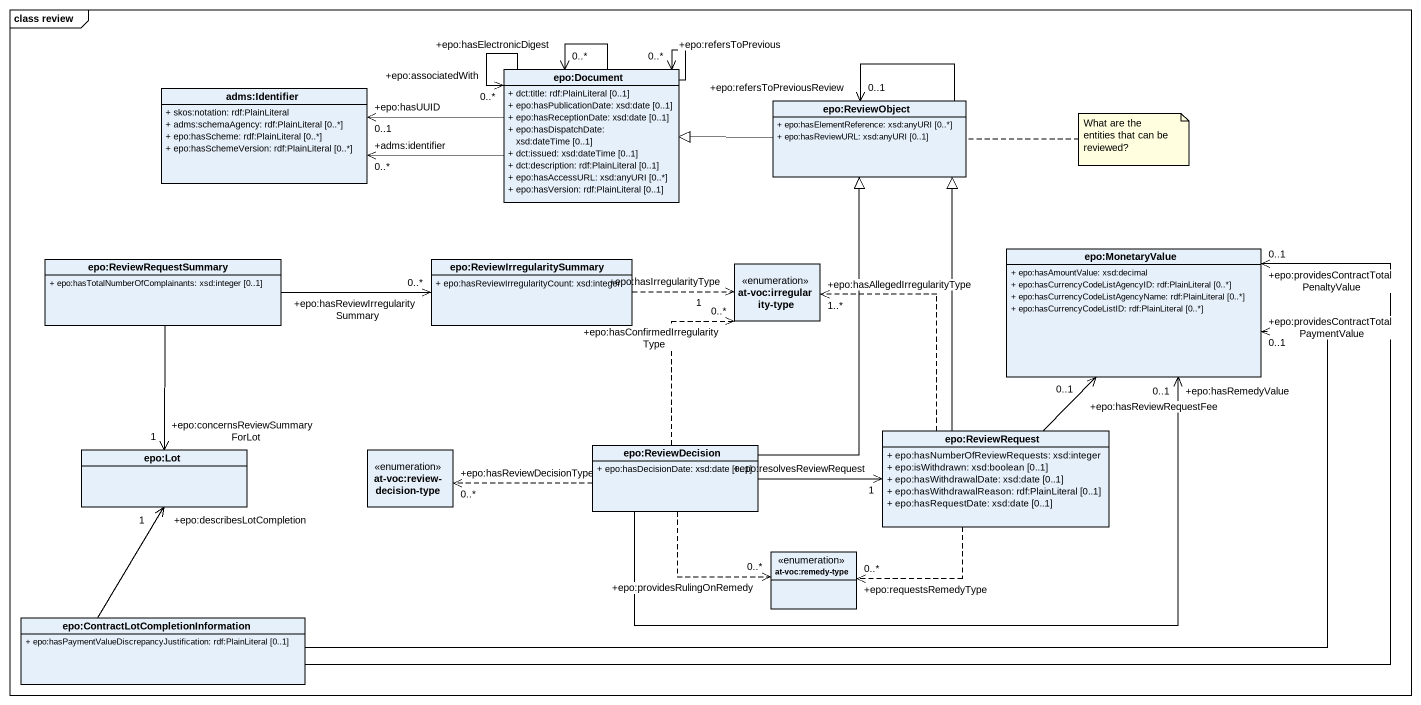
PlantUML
@startuml
mainframe class review
hide circle
hide empty members
skinparam classAttributeIconSize 0
class "adms:Identifier" as adms_Identifier {
  + skos:notation: rdf:PlainLiteral
  + adms:schemaAgency: rdf:PlainLiteral [0..*]
  + epo:hasScheme: rdf:PlainLiteral [0..*]
  + epo:hasSchemeVersion: rdf:PlainLiteral [0..*]
}
class "epo:Document" as epo_Document {
  + dct:title: rdf:PlainLiteral [0..1]
  + epo:hasPublicationDate: xsd:date [0..1]
  + epo:hasReceptionDate: xsd:date [0..1]
  + epo:hasDispatchDate: xsd:dateTime [0..1]
  + dct:issued: xsd:dateTime [0..1]
  + dct:description: rdf:PlainLiteral [0..1]
  + epo:hasAccessURL: xsd:anyURI [0..*]
  + epo:hasVersion: rdf:PlainLiteral [0..1]
}
class "epo:ReviewObject" as epo_ReviewObject {
  + epo:hasElementReference: xsd:anyURI [0..*]
  + epo:hasReviewURL: xsd:anyURI [0..1]
}
class "epo:ReviewRequestSummary" as epo_ReviewRequestSummary {
  + epo:hasTotalNumberOfComplainants: xsd:integer [0..1]
}
class "epo:ReviewIrregularitySummary" as epo_ReviewIrregularitySummar {
  + epo:hasReviewIrregularityCount: xsd:integer
}
class "epo:MonetaryValue" as epo_MonetaryValue {
  + epo:hasAmountValue: xsd:decimal
  + epo:hasCurrencyCodeListAgencyID: rdf:PlainLiteral [0..*]
  + epo:hasCurrencyCodeListAgencyName: rdf:PlainLiteral [0..*]
  + epo:hasCurrencyCodeListID: rdf:PlainLiteral [0..*]
}
enum "at-voc:irregularity-type" as at_voc_irregularity_type
class "epo:ReviewRequest" as epo_ReviewRequest {
  + epo:hasNumberOfReviewRequests: xsd:integer
  + epo:isWithdrawn: xsd:boolean [0..1]
  + epo:hasWithdrawalDate: xsd:date [0..1]
  + epo:hasWithdrawalReason: rdf:PlainLiteral [0..1]
  + epo:hasRequestDate: xsd:date [0..1]
}
class "epo:Lot" as epo_Lot
enum "at-voc:review-decision-type" as at_voc_review_decision_type
class "epo:ReviewDecision" as epo_ReviewDecision {
  + epo:hasDecisionDate: xsd:date [0..1]
}
enum "at-voc:remedy-type" as at_voc_remedy_type
class "epo:ContractLotCompletionInformation" as epo_ContractLotCompletionInf {
  + epo:hasPaymentValueDiscrepancyJustification: rdf:PlainLiteral [0..1]
}
epo_Document -left-> "+epo:hasUUID\n0..1" adms_Identifier
epo_Document -left-> "+adms:identifier\n0..*" adms_Identifier
epo_Document --> "+epo:associatedWith\n0..*" epo_Document
epo_Document --> "+epo:hasElectronicDigest\n0..*" epo_Document
epo_Document --> "+epo:refersToPrevious\n0..*" epo_Document
epo_ReviewObject -left-|> epo_Document
epo_ReviewObject --> "+epo:refersToPreviousReview\n0..1" epo_ReviewObject
epo_ReviewRequestSummary -right-> "+epo:hasReviewIrregularitySummary\n0..*" epo_ReviewIrregularitySummar
epo_ReviewRequestSummary --> "+epo:concernsReviewSummaryForLot\n1" epo_Lot
epo_ReviewIrregularitySummar .right.> "+epo:hasIrregularityType\n1" at_voc_irregularity_type
epo_ReviewRequest -up-|> epo_ReviewObject
epo_ReviewRequest -up-> "+epo:hasReviewRequestFee\n0..1" epo_MonetaryValue
epo_ReviewRequest .up.> "+epo:hasAllegedIrregularityType\n1..*" at_voc_irregularity_type
epo_ReviewRequest .left.> "+epo:requestsRemedyType\n0..*" at_voc_remedy_type
epo_ReviewDecision -up-|> epo_ReviewObject
epo_ReviewDecision -right-> "+epo:hasRemedyValue\n0..1" epo_MonetaryValue
epo_ReviewDecision .up.> "+epo:hasConfirmedIrregularityType\n0..*" at_voc_irregularity_type
epo_ReviewDecision -right-> "+epo:resolvesReviewRequest\n1" epo_ReviewRequest
epo_ReviewDecision .left.> "+epo:hasReviewDecisionType\n0..*" at_voc_review_decision_type
epo_ReviewDecision ..> "+epo:providesRulingOnRemedy\n0..*" at_voc_remedy_type
epo_ContractLotCompletionInf -right-> "+epo:providesContractTotalPenaltyValue\n0..1" epo_MonetaryValue
epo_ContractLotCompletionInf -right-> "+epo:providesContractTotalPaymentValue\n0..1" epo_MonetaryValue
epo_ContractLotCompletionInf -up-> "+epo:describesLotCompletion\n1" epo_Lot
note right of epo_ReviewObject : What are the entities that can be reviewed?
@enduml
